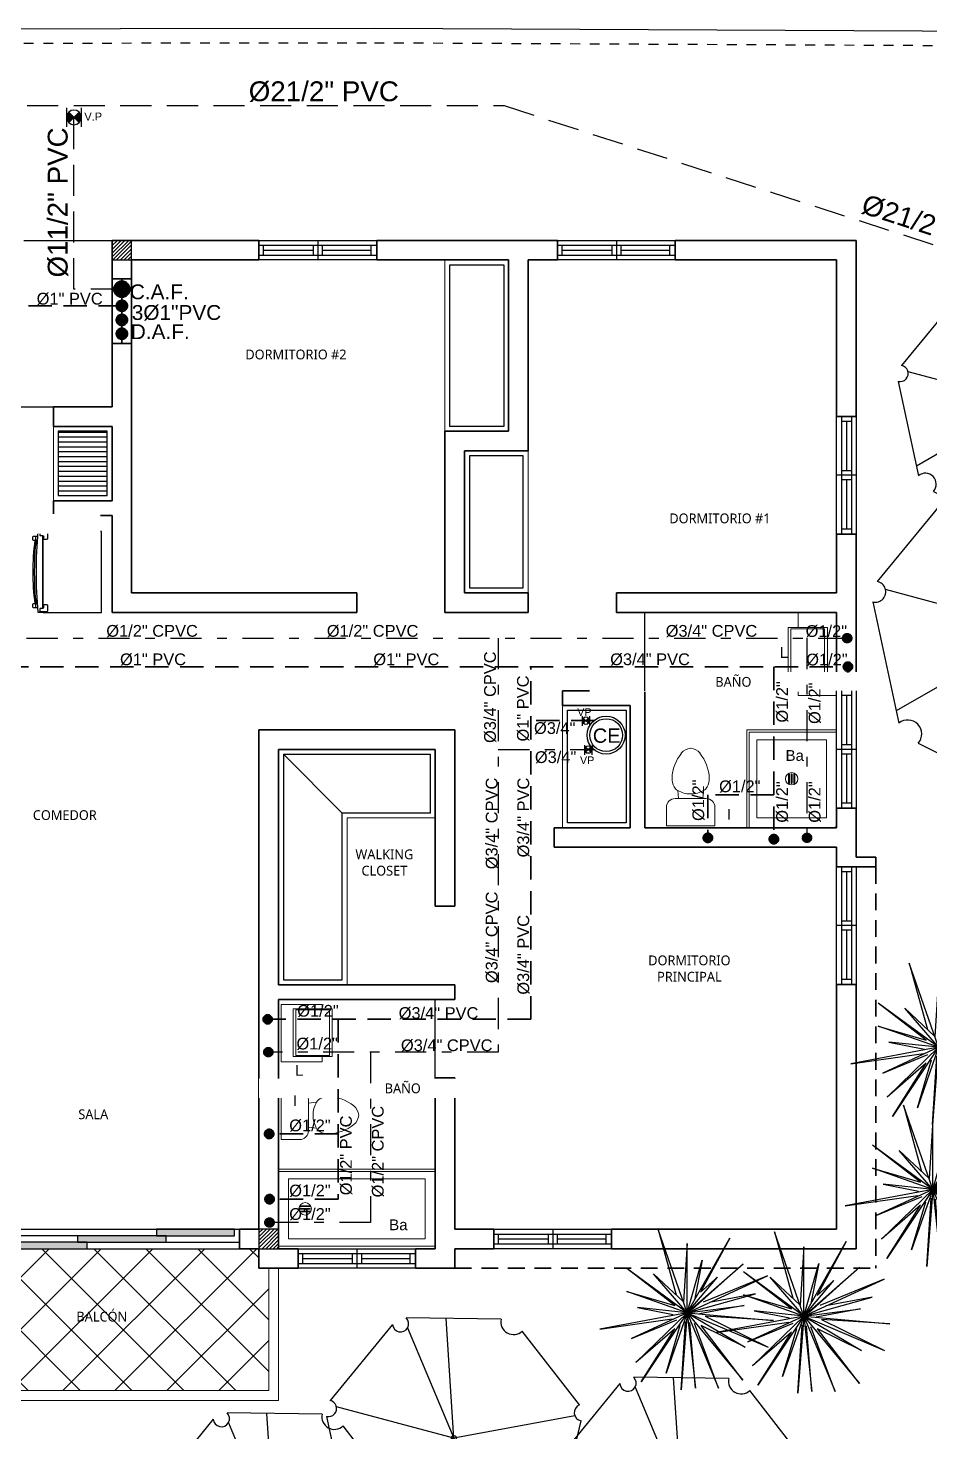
# Model space of a CAD drawing. Header units: feet. Extents: x 1019 to 2236, y -546 to 122.
# Drawn here: x 1088.61 to 1097.82, y -64.95 to -50.61 of the extents above; entities that cross this region are included whole.
import ezdxf

# ---------------------------------------------------------------- set-up
doc = ezdxf.new("R2010")
doc.units = ezdxf.units.FT
doc.header["$LTSCALE"] = 0.05
doc.header["$MEASUREMENT"] = 0
for name, pattern in [('CONTINUA', [0]), ('DASHDOT', [25.4, 12.7, -6.35, 0, -6.35]), ('HIDDEN', [9.525, 6.35, -3.175])]:
    doc.linetypes.add(name, pattern=pattern)
for name, color, linetype, lineweight in [('A-WALL', 7, 'Continuous', 25), ('AGUA POTABLE', 5, 'HIDDEN', 35), ('AGUAFRIA', 5, 'HIDDEN', 30), ('closet', 8, 'Continuous', 5), ('COCINA', 8, 'Continuous', 25), ('I-FURN', 8, 'Continuous', 0), ('None', 7, 'Continuous', 5), ('P-SANR-FIXT', 8, 'Continuous', 9)]:
    doc.layers.add(name, color=color, linetype=linetype, lineweight=lineweight)
for name, color, linetype in [('AGUA_CALIENTE', 1, 'DASHDOT'), ('ANNDTOBJ', 2, 'Continuous'), ('columna', 9, 'Continuous'), ('MB3', 8, 'Continuous'), ('MUROS', 7, 'Continuous'), ('PERT-VENT', 8, 'Continuous'), ('PISO', 8, 'Continuous'), ('SOLAR', 2, 'DASHDOT'), ('TEXTO', 2, 'Continuous'), ('TEXXT', 2, 'Continuous'), ('TXT', 2, 'Continuous')]:
    doc.layers.add(name, color=color, linetype=linetype)
doc.layers.add('PLANTS', color=7, linetype='Continuous', true_color=0x005716)
doc.styles.add('ads', font='trebuc.ttf', dxfattribs={"height": 0.14})
doc.styles.add('DAMIAN', font='arial.ttf', dxfattribs={"height": 0.12})
doc.styles.add('GENERATED_STYLE_1', font='arial.ttf')

# ---------------------------------------------------------------- blocks, each defined once
blk = doc.blocks.new('ARBOL4')
at = {"layer": 'PLANTS'}
for p, q in [((0.18998, 0.442934), (-0.157772, 0.457476)), ((-0.215225, 0.439234), (-0.445698, 0.173788)), ((-0.172006, 0.430212), (0, 0)), ((0.465439, 0.126688), (0.258534, 0.409628)), ((0, 0), (0.381619, 0.241316)), ((-0.474293, 0.087687), (-0.409359, -0.263952)), ((0.392021, -0.274733), (0.48214, 0.055782)), ((0, 0), (-0.436626, -0.116299)), ((-0.37373, -0.251589), (0, 0)), ((0, 0), (-0.030926, -0.456175)), ((0.410256, -0.207857), (0, 0)), ((0, 0), (0.311329, -0.356352)), ((-0.375843, -0.309965), (-0.049034, -0.484529)), ((0.011921, -0.485418), (0.345337, -0.341692))]:
    blk.add_line(p, q, dxfattribs=at)
for centre, radius, start, end in [((-0.189074, 0.45647), 0.031319, 213.386078, 1.840691), ((0.228399, 0.434803), 0.03927, 168.050674, 320.127319), ((-0.47347, 0.135212), 0.047533, 269.007996, 54.248581), ((0.474388, 0.091377), 0.036427, 104.220505, 282.287354), ((0, 0), 0.01, 0, 180), ((0, 0), 0.01, 180, 0), ((-0.383672, -0.280455), 0.030531, 284.858551, 147.280869), ((0.371318, -0.310052), 0.04094, 59.622765, 230.608597), ((-0.018543, -0.484042), 0.030495, 357.413361, 180.915833)]:
    blk.add_arc(centre, radius, start, end, dxfattribs=at)
blk = doc.blocks.new('T36')
at = {"color": 86, "linetype": 'Continuous'}
for p, q in [((-0.0034, -0.0094), (-0.0541, 0.4721)), ((-0.0541, 0.4721), (-0.0034, 0.092)), ((-0.0034, -0.0094), (0.0979, 0.4721)), ((-0.0034, 0.092), (0.0979, 0.4721)), ((-0.0034, -0.0094), (-0.2936, 0.3918)), ((-0.2936, 0.3918), (-0.0795, 0.0666)), ((-0.0034, -0.0094), (-0.1808, 0.3454)), ((-0.1808, 0.3454), (-0.083, 0.1007)), ((-0.0034, -0.0094), (0.3071, 0.3693)), ((-0.0034, -0.0094), (0.1233, 0.3454)), ((0.3071, 0.3693), (0.0526, 0.0804)), ((0.1233, 0.3454), (0.0526, 0.0804)), ((-0.0034, -0.0094), (-0.3329, 0.244)), ((-0.3329, 0.244), (-0.0288, 0.0159)), ((-0.0034, -0.0094), (-0.1048, 0.2947)), ((-0.1048, 0.2947), (-0.0107, 0.0594)), ((-0.0034, -0.0094), (0.3767, 0.244)), ((0.3767, 0.244), (0.0473, 0.0413)), ((-0.0034, -0.0094), (-0.4596, 0.1426)), ((-0.4596, 0.1426), (-0.1302, 0.0413)), ((-0.0034, -0.0094), (-0.2315, 0.1173)), ((-0.2315, 0.1173), (-0.1302, 0.0413)), ((-0.0034, -0.0094), (0.4021, 0.1173)), ((0.4021, 0.1173), (0.0473, 0.0159)), ((-0.0034, -0.0094), (-0.3076, 0.0159)), ((-0.3076, 0.0159), (-0.0795, 0.0159)), ((-0.0034, -0.0094), (0.4274, 0.0413)), ((0.4274, 0.0413), (0.0473, -0.0094)), ((-0.0034, -0.0094), (-0.4343, -0.2629)), ((-0.0034, -0.0094), (-0.3836, -0.0854)), ((-0.3836, -0.0854), (-0.0585, -0.0418)), ((-0.0034, -0.0094), (-0.1808, -0.3896)), ((-0.0034, -0.0094), (-0.1808, -0.2375)), ((-0.1808, -0.2375), (-0.0585, -0.0418)), ((-0.0034, -0.0094), (-0.0541, -0.3642)), ((-0.0034, -0.0094), (0.1832, -0.4725)), ((-0.0034, -0.0094), (0.4274, -0.1868)), ((-0.0034, -0.0094), (0.0219, -0.2882)), ((-0.0034, -0.0094), (0.3514, -0.0601)), ((-0.0034, -0.0094), (0.1993, -0.2882)), ((-0.0034, -0.0094), (0.326, -0.2375)), ((0.1993, -0.2882), (0.0473, -0.0601)), ((0.3514, -0.0601), (0.0726, -0.0348)), ((0.4274, -0.1868), (0.0979, -0.0601)), ((0.0979, -0.0601), (0.326, -0.2375)), ((-0.4343, -0.2629), (-0.0887, -0.0901)), ((-0.0288, -0.0854), (-0.1808, -0.3896)), ((-0.0541, -0.3642), (-0.0288, -0.0854)), ((0.0219, -0.2882), (0.0219, -0.0854)), ((0.1832, -0.4725), (0.0473, -0.0854))]:
    blk.add_line(p, q, dxfattribs=at)
blk = doc.blocks.new('Arbol222')
at = {"layer": 'PLANTS', "lineweight": 15, "xscale": 1.5, "yscale": 1.5, "zscale": 1.5}
blk.add_blockref('T36', (0.005, 0.014), dxfattribs=at)
blk = doc.blocks.new('A$C7FF54E45')
at = {"layer": 'SOLAR', "linetype": 'Continuous', "ltscale": 0.15}
blk.add_lwpolyline([(66.124, 33.191), (34.853, 30.693), (7.642, 28.496), (3.32, 28.119), (3.338, 28.271), (7.63, 28.645), (34.841, 30.843), (66.26, 33.352), (68.078, 13.246), (60.53, 11.749), (47.102, 9.086), (34.373, 6.546), (24.073, 4.557), (22.007, 4.131), (9.481, 1.696), (-0.018, -0.156), (0, 0)], dxfattribs=at)
at = {"layer": 'SOLAR', "ltscale": 0.03}
blk.add_lwpolyline([(3.342, 28.196), (7.636, 28.57), (34.847, 30.768), (66.118, 33.265), (67.917, 13.367), (60.501, 11.896), (47.073, 9.233), (34.344, 6.693), (24.044, 4.704), (21.978, 4.278), (9.452, 1.843), (0, 0), (3.328, 28.184)], dxfattribs=at)
blk = doc.blocks.new('bath_sink_6127 - bath_sink_6127-542651-Nivel 1')
at = {"layer": 'I-FURN'}
for p, q in [((0.293, 0.244), (0.293, 0.4)), ((0.395, 0.244), (-0.005, 0.244)), ((-0.005, 0.244), (-0.005, -0.245)), ((0.025, -0.234), (0.025, 0.233)), ((0.025, 0.233), (0.369, 0.233)), ((0.369, 0.233), (0.369, -0.234)), ((0.395, -0.245), (0.395, 0.244)), ((-0.005, -0.245), (0.395, -0.245)), ((0.369, -0.234), (0.025, -0.234)), ((0.293, -0.448), (0.293, -0.245)), ((-0.1, -0.448), (0.293, -0.448))]:
    blk.add_line(p, q, dxfattribs=at)
blk = doc.blocks.new('Toilet_-_Tank_-_3D_4840 - 17_ High_ Seat Not Visible-536545-Nivel 1')
at = {"layer": 'P-SANR-FIXT'}
for p, q in [((0.248, 0.489), (-0.248, 0.489)), ((-0.248, 0.489), (-0.248, 0.298)), ((0.248, 0.298), (0.248, 0.489)), ((-0.159, 0.21), (-0.123, 0.21)), ((-0.123, 0.21), (-0.132, 0.127)), ((-0.123, 0.21), (0.123, 0.21)), ((0.132, 0.127), (0.123, 0.21)), ((0.123, 0.21), (0.159, 0.21))]:
    blk.add_line(p, q, dxfattribs=at)
for centre, radius, start, end in [((-0.159, 0.298), 0.0889, 180, 270), ((0.159, 0.298), 0.0889, 270, 360), ((0, -0.104), 0.266, 90.1019, 119.8981), ((0, -0.104), 0.266, 60.1019, 89.8981), ((-0.023, 0.008), 0.167, 151.0596, 182.709), ((-0.083, 0.041), 0.0995, 119.8981, 151.0596), ((0.083, 0.041), 0.0995, 28.9404, 60.1019), ((0.023, 0.008), 0.167, 357.291, 28.9404), ((0.25, 0.021), 0.441, 182.709, 218.5058), ((-0.25, 0.021), 0.441, 321.4942, 357.291), ((0.011, -0.169), 0.136, 218.5058, 265.219), ((-0.011, -0.169), 0.136, 274.781, 321.4942)]:
    blk.add_arc(centre, radius, start, end, dxfattribs=at)
blk = doc.blocks.new('Shower_Stall_9385 - 1-684532-Nivel 1')
at = {"layer": 'P-SANR-FIXT'}
for p, q in [((-0.576, 0.533), (0.424, 0.533)), ((-0.576, -0.381), (-0.576, 0.533)), ((0.424, 0.508), (-0.551, 0.508)), ((-0.551, -0.381), (-0.551, 0.508)), ((-0.475, -0.279), (-0.475, 0.432)), ((-0.475, 0.432), (0.322, 0.432)), ((0.322, 0.432), (0.322, -0.279)), ((-0.121, 0.108), (-0.032, 0.108)), ((-0.032, 0.099), (-0.121, 0.099)), ((-0.121, 0.081), (-0.032, 0.081)), ((-0.032, 0.072), (-0.121, 0.072)), ((-0.121, 0.053), (-0.032, 0.053)), ((-0.032, 0.044), (-0.121, 0.044)), ((0.322, -0.279), (-0.475, -0.279)), ((-0.576, -0.381), (-0.551, -0.381)), ((-0.551, -0.381), (0.398, -0.381))]:
    blk.add_line(p, q, dxfattribs=at)
for centre, radius, start, end in [((-0.076, 0.076), 0.0635, 360, 180), ((-0.076, 0.076), 0.0635, 0, 180), ((-0.076, 0.076), 0.0635, 180, 360), ((-0.076, 0.076), 0.0635, 180, 360), ((-0.121, 0.103), 0.00444, 90, 270), ((-0.121, 0.076), 0.00444, 90, 270), ((-0.121, 0.049), 0.00444, 90, 270), ((-0.032, 0.103), 0.00444, 270, 90), ((-0.032, 0.076), 0.00444, 270, 90), ((-0.032, 0.049), 0.00444, 270, 90), ((0.398, -0.356), 0.0254, 270, 360)]:
    blk.add_arc(centre, radius, start, end, dxfattribs=at)
blk = doc.blocks.new('bath_sink_6127 - bath_sink_6127-V2-Nivel 1')
at = {"layer": 'I-FURN'}
for p, q in [((0.293, 0.297), (-0.127, 0.297)), ((-0.127, 0.297), (-0.127, -0.29)), ((0.293, 0.244), (0.293, 0.297)), ((0.395, 0.244), (-0.005, 0.244)), ((-0.005, 0.244), (-0.005, -0.245)), ((0.025, -0.234), (0.025, 0.233)), ((0.025, 0.233), (0.369, 0.233)), ((0.369, 0.233), (0.369, -0.234)), ((0.395, -0.245), (0.395, 0.244)), ((-0.005, -0.245), (0.395, -0.245)), ((0.369, -0.234), (0.025, -0.234)), ((0.293, -0.29), (0.293, -0.245)), ((0.293, -0.29), (-0.127, -0.29))]:
    blk.add_line(p, q, dxfattribs=at)
blk = doc.blocks.new('A$C007B5363')
at = {"layer": 'COCINA'}
for p, q in [((0, 0.829), (0.594, 0.829)), ((0, 0), (0, 0.829)), ((0.551, 0.816), (0.551, 0.752)), ((0.621, 0.822), (0.557, 0.822)), ((0.557, 0.746), (0.582, 0.746)), ((0.589, 0.752), (0.589, 0.778)), ((0.594, 0.829), (0.601, 0.829)), ((0.594, 0.822), (0.594, 0.829)), ((0.594, 0.045), (0.594, 0.784)), ((0.595, 0.784), (0.621, 0.784)), ((0.601, 0.829), (0.601, 0.822)), ((0.645, 0.829), (0.601, 0.829)), ((0.601, 0.784), (0.601, 0.044)), ((0.627, 0.791), (0.627, 0.816)), ((0.649, 0.778), (0.671, 0.778)), ((0.671, 0.74), (0.651, 0.74)), ((0.671, 0.778), (0.698, 0.778)), ((0.671, 0.74), (0.671, 0.778)), ((0.671, 0.74), (0.671, 0.778)), ((0.698, 0.74), (0.671, 0.74)), ((0.671, 0.74), (0.671, 0.702)), ((0.671, 0.702), (0.671, 0.74)), ((0.699, 0.74), (0.699, 0.778)), ((0.654, 0.702), (0.671, 0.702)), ((0.594, 0), (0, 0)), ((0.551, 0.076), (0.551, 0.013)), ((0.582, 0.083), (0.557, 0.083)), ((0.557, 0.006), (0.621, 0.006)), ((0.589, 0.051), (0.589, 0.076)), ((0.594, 0), (0.594, 0.006)), ((0.594, 0), (0.601, 0)), ((0.621, 0.044), (0.595, 0.044)), ((0.601, 0.006), (0.601, 0)), ((0.601, 0), (0.645, 0)), ((0.627, 0.013), (0.627, 0.038)), ((0.671, 0.051), (0.649, 0.051)), ((0.651, 0.089), (0.671, 0.089)), ((0.671, 0.127), (0.654, 0.127)), ((0.671, 0.127), (0.671, 0.089)), ((0.671, 0.089), (0.671, 0.127)), ((0.671, 0.089), (0.698, 0.089)), ((0.671, 0.051), (0.671, 0.089)), ((0.671, 0.051), (0.671, 0.089)), ((0.698, 0.051), (0.671, 0.051)), ((0.699, 0.051), (0.699, 0.089))]:
    blk.add_line(p, q, dxfattribs=at)
for centre, radius, start, end in [((0.557, 0.816), 0.00635, 90, 180), ((0.557, 0.752), 0.00635, 180, 270), ((0.582, 0.752), 0.00635, 270, 360), ((0.595, 0.778), 0.00635, 90, 180), ((0.621, 0.816), 0.00635, 360, 90), ((0.621, 0.791), 0.00635, 270, 360), ((-3.851, 0.414), 4.515, 354.7351, 5.2649), ((-1.675, 0.414), 2.373, 352.1151, 7.8849), ((-3.079, 0.414), 3.761, 355.6182, 4.3818), ((0.557, 0.076), 0.00635, 90, 180), ((0.557, 0.013), 0.00635, 180, 270), ((0.582, 0.076), 0.00635, 360, 90), ((0.595, 0.051), 0.00635, 180, 270), ((0.621, 0.038), 0.00635, 360, 90), ((0.621, 0.013), 0.00635, 270, 360)]:
    blk.add_arc(centre, radius, start, end, dxfattribs=at)
blk = doc.blocks.new('A$C45091238')
for points in [[(1.653, 0.133), (2.45, 0.133), (2.45, 0.2), (1.653, 0.2)], [(0.05, 0), (0.946, 0), (0.946, 0.067), (0.05, 0.067)], [(0.846, 0.067), (1.753, 0.067), (1.753, 0.133), (0.846, 0.133)]]:
    blk.add_hatch(color=256).paths.add_polyline_path(points)
at = {"layer": 'PERT-VENT', "extrusion": (-6.28888e-16, -1.94037e-15, -1)}
for points in [[(-1.653, 0.133), (-2.45, 0.133), (-2.45, 0.2), (-1.653, 0.2)], [(-0.05, 0), (-0.946, 0), (-0.946, 0.067), (-0.05, 0.067)], [(-0.846, 0.067), (-1.753, 0.067), (-1.753, 0.133), (-0.846, 0.133)]]:
    blk.add_lwpolyline(points, close=True, dxfattribs=at)
at = {"layer": 'PISO'}
for p, q in [((0, 0.2), (2.5, 0.2)), ((0, 0), (2.5, 0))]:
    blk.add_line(p, q, dxfattribs=at)
at = {"layer": 'PISO', "extrusion": (-6.28888e-16, -1.94037e-15, -1)}
for p, q in [((0.896, 0.133), (0, 0.133)), ((1.753, 0.067), (2.5, 0.067))]:
    blk.add_line(p, q, dxfattribs=at)
blk = doc.blocks.new('A$C24CF40E6')
at = {"layer": 'P-SANR-FIXT', "extrusion": (-2.36783e-12, 8.94772e-16, -1)}
for p, q in [((0, 0.814), (1.6, 0.814)), ((1.6, 0.789), (0, 0.789)), ((1.6, 0.814), (1.6, 0.789)), ((1.6, 0.025), (1.6, 0.789)), ((0.102, 0.713), (1.498, 0.713)), ((1.498, 0.713), (1.498, 0.102)), ((1.283, 0.439), (1.373, 0.439)), ((1.373, 0.43), (1.283, 0.43)), ((1.283, 0.412), (1.373, 0.412)), ((1.373, 0.403), (1.283, 0.403)), ((1.283, 0.384), (1.373, 0.384)), ((1.373, 0.375), (1.283, 0.375)), ((1.498, 0.102), (0.102, 0.102))]:
    blk.add_line(p, q, dxfattribs=at)
at = {"layer": 'P-SANR-FIXT', "extrusion": (2.36783e-12, 8.94772e-16, -1)}
for p, q in [((0, 0.814), (0, 0.789)), ((0, 0.025), (0, 0.789)), ((0.102, 0.713), (0.102, 0.102))]:
    blk.add_line(p, q, dxfattribs=at)
at = {"layer": 'P-SANR-FIXT', "extrusion": (-2.36783e-12, -8.94772e-16, -1)}
for p, q in [((1.6, 0.025), (0, 0.025)), ((0, 0), (1.6, 0)), ((1.6, 0), (1.6, 0.025))]:
    blk.add_line(p, q, dxfattribs=at)
at = {"layer": 'P-SANR-FIXT', "extrusion": (2.36783e-12, -8.94772e-16, -1)}
blk.add_line((0, 0), (0, 0.025), dxfattribs=at)
at = {"layer": 'P-SANR-FIXT', "extrusion": (-2.36783e-12, 8.94772e-16, -1)}
for centre, radius, start, end in [((-1.328, 0.407), 0.0635, 0, 180), ((-1.328, 0.407), 0.0635, 0, 180), ((-1.283, 0.434), 0.00444, 270, 90), ((-1.373, 0.434), 0.00444, 90, 270), ((-1.328, 0.407), 0.0635, 180, 0), ((-1.328, 0.407), 0.0635, 180, 0), ((-1.283, 0.407), 0.00444, 270, 90), ((-1.283, 0.38), 0.00444, 270, 90), ((-1.373, 0.407), 0.00444, 90, 270), ((-1.373, 0.38), 0.00444, 90, 270)]:
    blk.add_arc(centre, radius, start, end, dxfattribs=at)
blk = doc.blocks.new('A$C18ED6237')
at = {"layer": 'PERT-VENT', "extrusion": (-2.36783e-12, 8.94772e-16, -1)}
for p, q in [((1.2, 0.2), (0, 0.2)), ((1.2, 0.15), (0, 0.15)), ((0.054, 0.05), (0.054, 0.15)), ((0.553, 0.15), (0.553, 0.05)), ((0.6, 0.2), (0.6, 0)), ((0.647, 0.15), (0.647, 0.05)), ((1.2, 0.05), (0, 0.05)), ((0.553, 0.1), (0.054, 0.1)), ((1.153, 0.1), (0.647, 0.1)), ((0, 0), (1.2, 0))]:
    blk.add_line(p, q, dxfattribs=at)
at = {"layer": 'PERT-VENT'}
blk.add_line((1.153, 0.05), (1.153, 0.15), dxfattribs=at)
blk = doc.blocks.new('A$C40CA57DC')
at = {"layer": 'ANNDTOBJ'}
h = blk.add_hatch(color=256, dxfattribs=at)
h.dxf.hatch_style = 1
h.paths.add_polyline_path([(0.034, 0.233, 0.199744), (0, 0.151, 0.199744), (0.034, 0.069), (0.116, 0.151)])
h.paths.add_polyline_path([(0.231, 0.151, 0.198081), (0.198, 0.233), (0.116, 0.151), (0.198, 0.07, 0.198081)])
at = {"layer": 'ANNDTOBJ', "linetype": 'Continuous'}
for p, q in [((0, 0), (0, 0.303)), ((0.231, 0), (0.231, 0.303))]:
    blk.add_line(p, q, dxfattribs=at)
at = {"layer": 'ANNDTOBJ'}
for p, q in [((0.034, 0.07), (0.198, 0.233)), ((0.198, 0.07), (0.034, 0.233))]:
    blk.add_line(p, q, dxfattribs=at)
at = {"layer": 'ANNDTOBJ', "linetype": 'Continuous'}
blk.add_circle((0.116, 0.151), 0.116, dxfattribs=at)
blk = doc.blocks.new('A$C012446DC')
at = {"layer": 'PISO'}
h = blk.add_hatch(dxfattribs=at)
h.set_pattern_fill('ANSI31', color=256, scale=0.008571, angle=180)
h.set_pattern_definition([(225, (206536.064322, 1154820.960068), (0.0192434059784, -0.0192434059784), [])])
h.paths.add_polyline_path([(0, 0), (0.2, 0), (0.2, 0.2), (0, 0.2)])
at = {"layer": 'columna'}
blk.add_lwpolyline([(0.2, 0.2), (0, 0.2), (0, 0), (0.2, 0)], close=True, dxfattribs=at)
blk = doc.blocks.new('A$C791B5281')
at = {"layer": 'MUROS', "lineweight": 35}
blk.add_line((4.9, 10.3, 1.239), (5.1, 10.3, 1.239), dxfattribs=at)
for p in [(1.5, 10.1, 1.239), (4.9, 10.1, 1.239), (8.3, 10.1, 1.239), (0, 0, 1.239), (3.5, 0, 1.239), (6.3, 0, 1.239), (9.8, 0, 1.239)]:
    blk.add_blockref('A$C012446DC', p)

msp = doc.modelspace()

# ---------------------------------------------------------------- hatches: boundary and pattern name
at = {"layer": 'AGUA POTABLE', "ltscale": 3}
h = msp.add_hatch(color=256, dxfattribs=at)
h.dxf.hatch_style = 1
edge = h.paths.add_edge_path()
edge.add_arc((1089.571, -53.448), 0.0571, 180, 540, ccw=False)
h = msp.add_hatch(color=256, dxfattribs=at)
h.dxf.hatch_style = 1
edge = h.paths.add_edge_path()
edge.add_arc((1089.571, -53.448), 0.0571, 180, 540, ccw=False)
h = msp.add_hatch(color=256, dxfattribs=at)
h.dxf.hatch_style = 1
edge = h.paths.add_edge_path()
edge.add_arc((1089.571, -53.592), 0.0571, 180, 540, ccw=False)
h = msp.add_hatch(color=256, dxfattribs=at)
h.dxf.hatch_style = 1
edge = h.paths.add_edge_path()
edge.add_arc((1089.571, -53.592), 0.0571, 180, 540, ccw=False)
h = msp.add_hatch(color=256, dxfattribs=at)
h.dxf.hatch_style = 1
edge = h.paths.add_edge_path()
edge.add_arc((1089.571, -53.733), 0.0571, 180, 540, ccw=False)
h = msp.add_hatch(color=256, dxfattribs=at)
h.dxf.hatch_style = 1
edge = h.paths.add_edge_path()
edge.add_arc((1089.571, -53.733), 0.0571, 180, 540, ccw=False)
h = msp.add_hatch(color=256, dxfattribs=at)
h.dxf.hatch_style = 1
edge = h.paths.add_edge_path()
edge.add_arc((1095.556, -58.882), 0.0477, 180, 540, ccw=False)
h = msp.add_hatch(color=256, dxfattribs=at)
h.dxf.hatch_style = 1
edge = h.paths.add_edge_path()
edge.add_arc((1096.23, -58.896), 0.0477, 180, 540, ccw=False)
h = msp.add_hatch(color=256, dxfattribs=at)
h.dxf.hatch_style = 1
edge = h.paths.add_edge_path()
edge.add_arc((1091.06, -60.736), 0.0477, 180, 540, ccw=False)
h = msp.add_hatch(color=256, dxfattribs=at)
h.dxf.hatch_style = 1
edge = h.paths.add_edge_path()
edge.add_arc((1091.075, -61.907), 0.0477, 180, 540, ccw=False)
h = msp.add_hatch(color=256, dxfattribs=at)
h.dxf.hatch_style = 1
edge = h.paths.add_edge_path()
edge.add_arc((1091.08, -62.573), 0.0477, 180, 540, ccw=False)
at = {"layer": 'AGUA_CALIENTE', "ltscale": 0.5}
h = msp.add_hatch(color=256, dxfattribs=at)
h.dxf.hatch_style = 1
edge = h.paths.add_edge_path()
edge.add_arc((1096.978, -56.843), 0.0477, 180, 540, ccw=False)
h = msp.add_hatch(color=256, dxfattribs=at)
h.dxf.hatch_style = 1
edge = h.paths.add_edge_path()
edge.add_arc((1096.568, -58.882), 0.0477, 180, 540, ccw=False)
h = msp.add_hatch(color=256, dxfattribs=at)
h.dxf.hatch_style = 1
edge = h.paths.add_edge_path()
edge.add_arc((1091.067, -61.071), 0.0477, 180, 540, ccw=False)
h = msp.add_hatch(color=256, dxfattribs=at)
h.dxf.hatch_style = 1
edge = h.paths.add_edge_path()
edge.add_arc((1091.079, -62.812), 0.0477, 180, 540, ccw=False)
at = {"layer": 'PISO'}
h = msp.add_hatch(dxfattribs=at)
h.set_pattern_fill('ANSI31', color=256, scale=0.4, angle=315, style=0)
h.set_pattern_definition([(0, (1088.92069, -55.387313), (2e-17, 0.05), [])])
h.paths.add_polyline_path([(1088.921, -55.387), (1089.421, -55.387), (1089.421, -54.729), (1088.921, -54.729)])
h = msp.add_hatch(dxfattribs=at)
h.set_pattern_fill('NET', color=256, scale=3, angle=45, style=0)
h.set_pattern_definition([(45, (875.86345, 62.83752), (-0.26516504, 0.26516504), []), (135, (875.86345, 62.83752), (-0.26516504, -0.26516504), [])])
h.paths.add_polyline_path([(1091.071, -64.529), (1091.071, -63.279), (1090.971, -63.279), (1090.971, -63.079), (1088.171, -63.079), (1088.171, -64.529)])
at = {"layer": 'TEXXT'}
h = msp.add_hatch(color=256, dxfattribs=at)
h.dxf.hatch_style = 1
h.paths.add_polyline_path([(1094.282, -57.659), (1094.309, -57.685), (1094.282, -57.712, -0.198912), (1094.271, -57.685, -0.198912)])
h = msp.add_hatch(color=256, dxfattribs=at)
h.dxf.hatch_style = 1
h.paths.add_polyline_path([(1094.309, -57.685), (1094.336, -57.659, -0.198912), (1094.347, -57.685, -0.198912), (1094.336, -57.712)])
h = msp.add_hatch(color=256, dxfattribs=at)
h.dxf.hatch_style = 1
h.paths.add_polyline_path([(1094.307, -57.954), (1094.334, -57.981), (1094.307, -58.007, -0.198912), (1094.296, -57.981, -0.198912)])
h = msp.add_hatch(color=256, dxfattribs=at)
h.dxf.hatch_style = 1
h.paths.add_polyline_path([(1094.334, -57.981), (1094.361, -57.954, -0.198912), (1094.372, -57.981, -0.198912), (1094.361, -58.007)])

# ---------------------------------------------------------------- linework, layer by layer
at = {"layer": 'A-WALL', "lineweight": 35, "extrusion": (-2.36659e-12, 8.94772e-16, -1)}
for p, q in [((1089.471, -52.779), (1090.971, -52.779)), ((1089.471, -54.479), (1089.471, -52.779)), ((1090.971, -52.779), (1090.971, -52.979)), ((1092.174, -52.779), (1094.021, -52.779)), ((1092.174, -52.979), (1092.174, -52.779)), ((1094.021, -52.779), (1094.021, -52.979)), ((1095.221, -52.779), (1097.071, -52.779)), ((1095.221, -52.979), (1095.221, -52.779)), ((1097.071, -52.779), (1097.071, -54.579)), ((1090.971, -52.979), (1089.671, -52.979)), ((1089.671, -52.979), (1089.671, -56.379)), ((1093.521, -52.979), (1092.174, -52.979)), ((1093.521, -54.729), (1093.521, -52.979)), ((1094.021, -52.979), (1093.721, -52.979)), ((1093.721, -52.979), (1093.721, -54.929)), ((1096.871, -52.979), (1095.221, -52.979)), ((1096.871, -54.579), (1096.871, -52.979)), ((1088.871, -54.679), (1088.871, -54.479)), ((1088.871, -54.479), (1089.471, -54.479)), ((1096.871, -54.579), (1097.071, -54.579)), ((1089.471, -54.679), (1088.871, -54.679)), ((1089.471, -55.439), (1089.471, -54.679)), ((1092.871, -56.579), (1092.871, -54.729)), ((1092.871, -54.729), (1093.521, -54.729)), ((1093.071, -56.379), (1093.071, -54.929)), ((1093.071, -54.929), (1093.721, -54.929)), ((1089.471, -55.439), (1088.871, -55.439)), ((1089.471, -55.589), (1088.871, -55.589)), ((1089.471, -56.579), (1089.471, -55.589)), ((1096.871, -55.779), (1097.071, -55.779)), ((1096.871, -56.379), (1096.871, -55.779)), ((1097.071, -55.779), (1096.871, -55.779)), ((1096.871, -55.779), (1097.071, -55.779)), ((1097.071, -55.779), (1097.071, -57.379)), ((1089.671, -56.379), (1091.971, -56.379)), ((1091.971, -56.379), (1091.971, -56.579)), ((1093.721, -56.379), (1093.071, -56.379)), ((1093.721, -56.379), (1093.721, -56.579)), ((1094.621, -56.379), (1096.871, -56.379)), ((1094.621, -56.579), (1094.621, -56.379)), ((1091.971, -56.579), (1089.471, -56.579)), ((1093.721, -56.579), (1092.871, -56.579)), ((1096.871, -56.579), (1094.621, -56.579)), ((1096.871, -57.379), (1096.871, -56.579)), ((1094.071, -57.379), (1094.911, -57.379)), ((1094.911, -57.379), (1094.911, -58.779)), ((1097.071, -57.379), (1096.871, -57.379)), ((1097.071, -57.379), (1096.871, -57.379)), ((1094.071, -57.529), (1094.761, -57.529)), ((1094.761, -58.779), (1094.761, -57.529)), ((1090.971, -62.879), (1090.971, -57.779)), ((1090.971, -57.779), (1092.971, -57.779)), ((1092.971, -57.779), (1092.971, -59.58)), ((1091.171, -57.979), (1091.171, -60.383)), ((1092.771, -57.979), (1091.171, -57.979)), ((1092.771, -59.58), (1092.771, -57.979)), ((1094.761, -58.779), (1094.761, -58.479)), ((1096.871, -58.579), (1097.071, -58.579)), ((1096.871, -58.779), (1096.871, -58.582)), ((1097.071, -59.079), (1097.071, -58.579)), ((1093.987, -58.979), (1093.987, -58.779)), ((1093.987, -58.779), (1094.761, -58.779)), ((1094.911, -58.779), (1096.871, -58.779)), ((1096.871, -58.979), (1093.987, -58.979)), ((1092.771, -59.58), (1092.971, -59.58)), ((1091.171, -60.383), (1092.971, -60.383)), ((1092.971, -60.383), (1092.971, -60.533)), ((1096.871, -62.879), (1096.871, -60.379)), ((1097.071, -60.379), (1097.071, -63.079)), ((1091.171, -60.533), (1091.171, -63.079)), ((1092.971, -60.533), (1091.171, -60.533)), ((1092.771, -63.079), (1092.771, -61.333)), ((1092.771, -61.333), (1092.971, -61.333)), ((1092.971, -61.333), (1092.971, -62.879)), ((1090.771, -62.879), (1090.971, -62.879)), ((1092.971, -62.879), (1093.371, -62.879)), ((1093.371, -62.879), (1093.371, -63.079)), ((1093.371, -62.879), (1093.371, -63.079)), ((1094.571, -63.079), (1094.571, -62.879)), ((1094.571, -62.879), (1096.871, -62.879)), ((1090.771, -63.079), (1090.971, -63.079)), ((1090.971, -63.279), (1090.971, -63.079)), ((1091.371, -63.079), (1091.171, -63.079)), ((1092.771, -63.079), (1092.571, -63.079)), ((1092.971, -63.079), (1092.971, -63.279)), ((1092.971, -63.079), (1093.371, -63.079)), ((1097.071, -63.079), (1094.571, -63.079)), ((1091.371, -63.279), (1090.971, -63.279)), ((1092.971, -63.279), (1092.571, -63.279))]:
    msp.add_line(p, q, dxfattribs=at)
at = {"layer": 'A-WALL', "lineweight": 35}
for p, q in [((1088.871, -55.439), (1088.871, -55.589)), ((1094.071, -57.529), (1094.071, -57.379)), ((1096.871, -59.179), (1096.871, -58.979)), ((1097.271, -59.079), (1097.071, -59.079)), ((1097.271, -59.179), (1096.871, -59.179)), ((1097.071, -60.379), (1096.871, -60.379)), ((1090.771, -62.879), (1090.771, -63.079)), ((1091.371, -63.079), (1091.371, -63.279)), ((1092.571, -63.079), (1092.571, -63.279))]:
    msp.add_line(p, q, dxfattribs=at)
at = {"layer": 'A-WALL', "lineweight": 35, "extrusion": (2.36783e-12, 8.94772e-16, -1)}
msp.add_line((1097.271, -59.179), (1097.271, -59.079), dxfattribs=at)
at = {"layer": 'AGUA POTABLE', "ltscale": 3}
msp.add_line((1089.571, -53.172), (1089.571, -53.832), dxfattribs=at)
msp.add_line((1089.571, -53.172), (1089.571, -53.832), dxfattribs=at)
at = {"layer": 'AGUA POTABLE', "ltscale": 0.75}
for p, q in [((1093.747, -60.736), (1093.747, -57.134)), ((1094.398, -57.685), (1093.747, -57.685)), ((1096.23, -58.443), (1095.556, -58.443)), ((1095.556, -58.443), (1095.556, -58.882)), ((1093.747, -60.736), (1091.06, -60.736)), ((1091.781, -61.907), (1091.075, -61.907)), ((1091.781, -62.573), (1091.08, -62.573))]:
    msp.add_line(p, q, dxfattribs=at)
at = {"layer": 'AGUA POTABLE', "ltscale": 3}
for centre, radius in [((1089.571, -53.448), 0.0571), ((1089.571, -53.448), 0.0571), ((1089.571, -53.592), 0.0571), ((1089.571, -53.592), 0.0571), ((1089.571, -53.733), 0.0571), ((1089.571, -53.733), 0.0571), ((1095.556, -58.882), 0.0477), ((1096.23, -58.896), 0.0477), ((1091.06, -60.736), 0.0477), ((1091.075, -61.907), 0.0477), ((1091.08, -62.573), 0.0477)]:
    msp.add_circle(centre, radius, dxfattribs=at)
at = {"layer": 'AGUA_CALIENTE', "ltscale": 0.5}
for p, q in [((1087.128, -56.843), (1096.978, -56.843)), ((1093.415, -56.843), (1093.415, -61.071)), ((1093.415, -57.981), (1094.391, -57.981)), ((1093.415, -61.071), (1091.067, -61.071)), ((1092.11, -62.812), (1091.079, -62.812))]:
    msp.add_line(p, q, dxfattribs=at)
for centre in [(1096.978, -56.843), (1096.568, -58.882), (1091.067, -61.071), (1091.079, -62.812)]:
    msp.add_circle(centre, 0.0477, dxfattribs=at)
at = {"layer": 'AGUAFRIA'}
msp.add_line((1059.075, -51.403), (1093.475, -51.403), dxfattribs=at)
at = {"layer": 'AGUAFRIA', "color": 3, "linetype": 'CONTINUA'}
for radius in [0.194, 0.168]:
    msp.add_circle((1094.517, -57.833), radius, dxfattribs=at)
at = {"layer": 'closet'}
for p, q in [((1088.871, -55.439), (1088.871, -54.679)), ((1094.071, -57.529), (1094.071, -58.779)), ((1094.071, -57.529), (1094.071, -58.779))]:
    msp.add_line(p, q, dxfattribs=at)
at = {"layer": 'closet', "extrusion": (-2.36659e-12, 8.94772e-16, -1)}
for p, q in [((1093.721, -56.379), (1093.721, -54.929)), ((1091.871, -58.679), (1091.871, -60.383)), ((1092.771, -58.679), (1091.871, -58.679))]:
    msp.add_line(p, q, dxfattribs=at)
at = {"layer": 'closet', "extrusion": (2.36783e-12, 8.94772e-16, -1)}
for p, q in [((1093.721, -56.379), (1093.721, -54.929)), ((1091.871, -58.679), (1091.871, -60.383)), ((1092.771, -58.679), (1091.871, -58.679))]:
    msp.add_line(p, q, dxfattribs=at)
at = {"layer": 'MB3', "linetype": 'HIDDEN', "lineweight": 35, "ltscale": 0.54}
for p in [(1097.271, -59.179), (1092.971, -63.279)]:
    msp.add_line(p, (1097.271, -63.279), dxfattribs=at)
at = {"layer": 'P-SANR-FIXT'}
for p, q in [((1091.071, -63.279), (1091.071, -64.529)), ((1091.171, -63.279), (1091.171, -64.629)), ((1091.071, -64.529), (1088.171, -64.529)), ((1091.171, -64.629), (1088.071, -64.629))]:
    msp.add_line(p, q, dxfattribs=at)
at = {"layer": 'PISO'}
for p, q in [((1088.571, -52.779), (1089.471, -52.779)), ((1087.971, -54.479), (1088.871, -54.479))]:
    msp.add_line(p, q, dxfattribs=at)
for points in [[(1093.471, -54.679), (1092.921, -54.679), (1092.921, -53.029), (1093.471, -53.029)], [(1088.921, -55.387), (1089.421, -55.387), (1089.421, -54.729), (1088.921, -54.729)], [(1093.671, -54.979), (1093.121, -54.979), (1093.121, -56.329), (1093.671, -56.329)], [(1094.721, -58.729), (1094.121, -58.729), (1094.121, -57.579), (1094.721, -57.579)], [(1092.721, -58.629), (1091.821, -58.629), (1091.221, -58.029), (1092.721, -58.029)], [(1091.821, -58.629), (1091.221, -58.029), (1091.221, -60.333), (1091.821, -60.333)]]:
    msp.add_lwpolyline(points, close=True, dxfattribs=at)
at = {"layer": 'TEXXT'}
for p, q in [((1094.272, -57.64), (1094.271, -57.738)), ((1094.348, -57.64), (1094.347, -57.738)), ((1094.336, -57.659), (1094.282, -57.712)), ((1094.336, -57.712), (1094.282, -57.659)), ((1094.297, -57.936), (1094.296, -58.033)), ((1094.361, -57.954), (1094.307, -58.007)), ((1094.361, -58.007), (1094.307, -57.954)), ((1094.373, -57.936), (1094.372, -58.033))]:
    msp.add_line(p, q, dxfattribs=at)
for centre in [(1094.309, -57.685), (1094.334, -57.981)]:
    msp.add_circle(centre, 0.0379, dxfattribs=at)

# ---------------------------------------------------------------- block references
at = {"xscale": -1}
for name, p in [('A$C18ED6237', (1092.171, -52.979)), ('A$C18ED6237', (1095.221, -52.979)), ('A$C24CF40E6', (1092.771, -63.079)), ('A$C18ED6237', (1094.571, -63.079)), ('A$C18ED6237', (1092.571, -63.279))]:
    msp.add_blockref(name, p, dxfattribs=at)
at = {"layer": 'AGUA POTABLE', "xscale": -0.6426000000000001, "yscale": 0.6425999999999998, "zscale": 0.6426, "rotation": 180}
msp.add_blockref('A$C40CA57DC', (1089.006, -51.426), dxfattribs=at)
at = {"layer": 'COCINA', "extrusion": (-2.36659e-12, 8.94772e-16, -1)}
msp.add_blockref('A$C007B5363', (-1089.362, -56.581, 0), dxfattribs=at)
at = {"layer": 'I-FURN', "extrusion": (-2.36659e-12, 8.94772e-16, -1)}
msp.add_blockref('bath_sink_6127 - bath_sink_6127-542651-Nivel 1', (-1096.771, -56.979, 0), dxfattribs=at)
at = {"layer": 'I-FURN', "extrusion": (-2.36659e-12, 8.94772e-16, -1), "rotation": 180}
msp.add_blockref('bath_sink_6127 - bath_sink_6127-V2-Nivel 1', (-1091.324, -60.873, 0), dxfattribs=at)
at = {"layer": 'None', "lineweight": 15}
for name, p, xscale, yscale, zscale, rotation in [('ARBOL4', (1098.798, -54.444), 2.714450404586388, 2.714450404586388, 2.714450404586388, 258.7903459937169), ('ARBOL4', (1098.91, -56.761), 3.487943930335798, 3.487943930335798, 3.487943930335798, 258.7903459937169), ('Arbol222', (1097.912, -61.022), 1.215642893999417, 1.215642893999417, 1.215642893999417, 258.7903459937172), ('Arbol222', (1097.853, -62.473), 1.215642893999417, 1.215642893999417, 1.215642893999417, 258.7903459937172), ('Arbol222', (1095.346, -63.733), 1.215642893999417, 1.215642893999417, 1.215642893999417, 258.7903459937172), ('Arbol222', (1096.536, -63.767), 1.215642893999417, 1.215642893999417, 1.215642893999417, 258.7903459937172), ('ARBOL4', (1092.961, -65.016), 2.714450404586388, 2.714450404586388, 2.714450404586388, 258.7903459937169), ('ARBOL4', (1095.285, -65.622), 2.714450404586388, 2.714450404586388, 2.714450404586388, 258.7903459937169), ('ARBOL4', (1091.132, -65.985), 2.714450404586388, 2.714450404586388, 2.714450404586388, 258.7903459937169)]:
    msp.add_blockref(name, p, dxfattribs=dict(at, xscale=xscale, yscale=yscale, zscale=zscale, rotation=rotation))
at = {"layer": 'P-SANR-FIXT', "extrusion": (-2.36659e-12, 8.94772e-16, -1)}
for name, p, rotation in [('Shower_Stall_9385 - 1-684532-Nivel 1', (-1096.487, -58.355, 0), 269.9999999999968), ('Toilet_-_Tank_-_3D_4840 - 17_ High_ Seat Not Visible-536545-Nivel 1', (-1095.38, -58.272, 0), 180), ('Toilet_-_Tank_-_3D_4840 - 17_ High_ Seat Not Visible-536545-Nivel 1', (-1091.686, -61.716, 0), 269.9999999999968)]:
    msp.add_blockref(name, p, dxfattribs=dict(at, rotation=rotation))
at = {"layer": 'PISO', "rotation": 168.7903459937098}
msp.add_blockref('A$C7FF54E45', (1127.14, -50.871), dxfattribs=at)
at = {"layer": 'PISO'}
msp.add_blockref('A$C45091238', (1088.271, -63.079), dxfattribs=at)

# ---------------------------------------------------------------- texts
at = {"layer": 'TEXTO', "insert": (1089.188, -51.516), "char_height": 0.0806, "attachment_point": 4, "rotation": 0.7838, "style": 'GENERATED_STYLE_1'}
msp.add_mtext('\\A1;V.P', dxfattribs=at)
at = {"layer": 'TEXXT', "style": 'DAMIAN'}
for s, insert, char_height, width, attachment_point in [('\\A1;{\\fArial|b0|i0|c238|p34;%%C}21/2{\\fArial|b0|i0|c238|p34;"} PVC', (1092.4, -51.155), 0.2028, 4.90776, 3), ('\\A1;C.A.F.{\\fArial|b0|i0|c186|p34; }', (1089.953, -53.306), 0.1521, 3.06735, 5), ('\\A1;3{\\fArial|b0|i0|c238|p34;%%C}1{\\fArial|b0|i0|c238|p34;"PVC } {\\fArial|b0|i0|c186|p34; }', (1090.129, -53.519), 0.1521, 3.06735, 5), ('\\A1;{\\fArial|b0|i0|c238|p34;%%C}1/2{\\fArial|b0|i0|c238|p34;"} CPVC', (1089.412, -56.708), 0.12, 2.904, 1), ('\\A1;{\\fArial|b0|i0|c238|p34;%%C}1/2{\\fArial|b0|i0|c238|p34;"} CPVC', (1091.664, -56.708), 0.12, 2.904, 1), ('\\A1;{\\fArial|b0|i0|c238|p34;%%C}3/4{\\fArial|b0|i0|c238|p34;"} CPVC', (1095.125, -56.708), 0.12, 2.904, 1), ('\\A1;{\\fArial|b0|i0|c238|p34;%%C}1/2{\\fArial|b0|i0|c238|p34;"}  ', (1096.977, -56.71), 0.12, 2.904, 3), ('\\A1;{\\fArial|b0|i0|c238|p34;%%C}1{\\fArial|b0|i0|c238|p34;"} PVC', (1089.552, -56.999), 0.12, 2.904, 1), ('\\A1;{\\fArial|b0|i0|c238|p34;%%C}1{\\fArial|b0|i0|c238|p34;"} PVC', (1092.139, -56.999), 0.12, 2.904, 1), (' L', (1096.376, -56.934), 0.11, 2.904, 3), ('VP', (1094.368, -57.558), 0.0786, 1.21968, 3), ('\\A1;{\\fArial|b0|i0|c238|p34;%%C}3/4{\\fArial|b0|i0|c238|p34;"}  ', (1093.78, -57.701), 0.12, 2.904, 1), ('CE', (1094.664, -57.765), 0.146, 2.26512, 3), ('\\A1;{\\fArial|b0|i0|c238|p34;%%C}3/4{\\fArial|b0|i0|c238|p34;"}  ', (1093.789, -57.998), 0.12, 2.904, 1), ('VP', (1094.396, -58.05), 0.0786, 1.21968, 3), (' Ba', (1096.537, -57.986), 0.11, 2.904, 3), ('\\A1;{\\fArial|b0|i0|c238|p34;%%C}1/2{\\fArial|b0|i0|c238|p34;"}  ', (1096.093, -58.296), 0.12, 2.904, 3), (' I', (1095.792, -58.587), 0.11, 2.904, 3), ('\\A1;{\\fArial|b0|i0|c238|p34;%%C}1/2{\\fArial|b0|i0|c238|p34;"}  ', (1091.785, -60.589), 0.12, 2.904, 3), ('\\A1;{\\fArial|b0|i0|c238|p34;%%C}3/4{\\fArial|b0|i0|c238|p34;"} PVC', (1092.398, -60.612), 0.12, 2.904, 1), ('\\A1;{\\fArial|b0|i0|c238|p34;%%C}1/2{\\fArial|b0|i0|c238|p34;"}  ', (1091.777, -60.924), 0.12, 2.904, 3), ('\\A1;{\\fArial|b0|i0|c238|p34;%%C}3/4{\\fArial|b0|i0|c238|p34;"} CPVC', (1092.421, -60.941), 0.12, 2.904, 1), ('\\A1;{\\fArial|b0|i0|c238|p34;%%C}1/2{\\fArial|b0|i0|c238|p34;"}  ', (1091.703, -61.76), 0.12, 2.904, 3), ('\\A1;{\\fArial|b0|i0|c238|p34;%%C}1/2{\\fArial|b0|i0|c238|p34;"}  ', (1091.703, -62.425), 0.12, 2.904, 3), ('\\A1;{\\fArial|b0|i0|c238|p34;%%C}1/2{\\fArial|b0|i0|c238|p34;"}  ', (1091.703, -62.665), 0.12, 2.904, 3), (' Ba', (1092.489, -62.78), 0.11, 2.904, 3)]:
    msp.add_mtext(s, dxfattribs=dict(at, insert=insert, char_height=char_height, width=width, attachment_point=attachment_point))
for s, insert, char_height, width, attachment_point, rotation in [('\\A1;{\\fArial|b0|i0|c238|p34;%%C}11/2{\\fArial|b0|i0|c238|p34;"} PVC', (1088.814, -51.625), 0.2028, 4.90776, 3, 90), ('\\A1;{\\fArial|b0|i0|c238|p34;%%C}21/2{\\fArial|b0|i0|c238|p34;"} PVC', (1098.631, -52.775), 0.2028, 4.90776, 3, 342.057), ('\\A1;{\\fArial|b0|i0|c238|p34;%%C}3/4{\\fArial|b0|i0|c238|p34;"} CPVC', (1093.395, -56.978), 0.12, 2.904, 9, 90), ('\\A1;{\\fArial|b0|i0|c238|p34;%%C}1{\\fArial|b0|i0|c238|p34;"} PVC', (1093.731, -57.224), 0.12, 2.904, 9, 90), ('\\A1;{\\fArial|b0|i0|c238|p34;%%C}3/4{\\fArial|b0|i0|c238|p34;"} CPVC', (1093.412, -58.268), 0.12, 2.904, 9, 90), ('\\A1;{\\fArial|b0|i0|c238|p34;%%C}3/4{\\fArial|b0|i0|c238|p34;"} PVC', (1093.735, -58.268), 0.12, 2.904, 9, 90), ('\\A1;{\\fArial|b0|i0|c238|p34;%%C}1/2{\\fArial|b0|i0|c238|p34;"}  ', (1095.522, -58.71), 0.12, 2.904, 7, 90), ('\\A1;{\\fArial|b0|i0|c238|p34;%%C}1/2{\\fArial|b0|i0|c238|p34;"}  ', (1096.378, -58.728), 0.12, 2.904, 7, 90), ('\\A1;{\\fArial|b0|i0|c238|p34;%%C}1/2{\\fArial|b0|i0|c238|p34;"}  ', (1096.71, -58.728), 0.12, 2.904, 7, 90), ('\\A1;{\\fArial|b0|i0|c238|p34;%%C}3/4{\\fArial|b0|i0|c238|p34;"} CPVC', (1093.412, -59.431), 0.12, 2.904, 9, 90), ('\\A1;{\\fArial|b0|i0|c238|p34;%%C}3/4{\\fArial|b0|i0|c238|p34;"} PVC', (1093.735, -59.67), 0.12, 2.904, 9, 90), ('\\A1;{\\fArial|b0|i0|c238|p34;%%C}1/2{\\fArial|b0|i0|c238|p34;"} CPVC', (1092.249, -61.62), 0.12, 2.904, 9, 90), ('\\A1;{\\fArial|b0|i0|c238|p34;%%C}1/2{\\fArial|b0|i0|c238|p34;"} PVC', (1091.924, -61.719), 0.12, 2.904, 9, 90)]:
    msp.add_mtext(s, dxfattribs=dict(at, insert=insert, char_height=char_height, width=width, attachment_point=attachment_point, rotation=rotation))
at = {"layer": 'TXT', "char_height": 0.1, "width": 2.838, "attachment_point": 2, "style": 'ads'}
for s, insert in [('WALKING\\PCLOSET', (1092.252, -59.001)), ('SALA', (1089.279, -61.656)), ('BALCÓN', (1089.366, -63.723))]:
    msp.add_mtext(s, dxfattribs=dict(at, insert=insert))

# ---------------------------------------------------------------- next in the draw order: texts
at = {"layer": 'TXT', "char_height": 0.1, "width": 2.838, "attachment_point": 2, "style": 'ads', "bg_fill": 2}
for s, insert in [('LAVADO', (1087.961, -53.307)), ('DORMITORIO #2', (1091.349, -53.895)), ('COCINA', (1087.881, -55.624)), ('DORMITORIO #1', (1095.679, -55.569)), ('BAÑO', (1095.816, -57.239)), ('COMEDOR', (1088.988, -58.6, -0.337)), ('DORMITORIO \\PPRINCIPAL', (1095.367, -60.084)), ('BAÑO', (1092.44, -61.391))]:
    msp.add_mtext(s, dxfattribs=dict(at, insert=insert))

# ---------------------------------------------------------------- next in the draw order: hatches: boundary and pattern name
at = {"layer": 'AGUA POTABLE', "ltscale": 3}
h = msp.add_hatch(color=256, dxfattribs=at)
h.dxf.hatch_style = 1
edge = h.paths.add_edge_path()
edge.add_arc((1089.571, -53.278), 0.0821, 180, 540, ccw=False)
h = msp.add_hatch(color=256, dxfattribs=at)
h.dxf.hatch_style = 1
edge = h.paths.add_edge_path()
edge.add_arc((1089.571, -53.278), 0.0821, 180, 540, ccw=False)
h = msp.add_hatch(color=256, dxfattribs=at)
h.dxf.hatch_style = 1
edge = h.paths.add_edge_path()
edge.add_arc((1096.986, -57.134), 0.0477, 180, 540, ccw=False)

# ---------------------------------------------------------------- next in the draw order: linework, layer by layer
at = {"layer": 'AGUA POTABLE', "ltscale": 0.75}
for p, q in [((1089.571, -53.448), (1086.187, -53.448)), ((1088.38, -57.134), (1096.986, -57.134)), ((1096.23, -57.134), (1096.23, -58.93)), ((1091.781, -60.736), (1091.781, -62.573))]:
    msp.add_line(p, q, dxfattribs=at)
at = {"layer": 'AGUA POTABLE', "ltscale": 3}
msp.add_lwpolyline([(1089.671, -53.172), (1089.471, -53.172), (1089.471, -53.832), (1089.671, -53.832)], close=True, dxfattribs=at)
msp.add_lwpolyline([(1089.671, -53.172), (1089.471, -53.172), (1089.471, -53.832), (1089.671, -53.832)], close=True, dxfattribs=at)
for centre, radius in [((1089.571, -53.278), 0.0821), ((1089.571, -53.278), 0.0821), ((1096.986, -57.134), 0.0477)]:
    msp.add_circle(centre, radius, dxfattribs=at)
at = {"layer": 'AGUA_CALIENTE', "ltscale": 0.5}
for p, q in [((1096.568, -56.843), (1096.568, -58.882)), ((1092.11, -61.071), (1092.11, -62.812))]:
    msp.add_line(p, q, dxfattribs=at)
at = {"layer": 'AGUAFRIA'}
for p, q in [((1089.081, -53.278), (1089.081, -51.403)), ((1093.475, -51.403), (1122.739, -60.88)), ((1089.571, -53.278), (1089.081, -53.278))]:
    msp.add_line(p, q, dxfattribs=at)
at = {"layer": 'closet', "extrusion": (2.36783e-12, 8.94772e-16, -1)}
msp.add_line((1092.871, -54.729), (1092.871, -52.979), dxfattribs=at)
at = {"layer": 'PISO'}
for p, q in [((1094.911, -57.379), (1094.911, -56.579)), ((1092.771, -61.333), (1092.771, -60.533))]:
    msp.add_line(p, q, dxfattribs=at)

# ---------------------------------------------------------------- next in the draw order: block references
at = {"xscale": -1, "rotation": 270}
for p in [(1096.871, -55.779), (1096.871, -58.579), (1096.871, -60.379)]:
    msp.add_blockref('A$C18ED6237', p, dxfattribs=at)

# ---------------------------------------------------------------- next in the draw order: texts
at = {"layer": 'TEXXT', "style": 'DAMIAN'}
for s, insert, char_height, width, attachment_point in [('\\A1;{\\fArial|b0|i0|c238|p34;%%C}1{\\fArial|b0|i0|c238|p34;"} PVC', (1088.701, -53.315), 0.12, 2.904, 1), ('\\A1;D.A.F.{\\fArial|b0|i0|c186|p34; }', (1089.963, -53.712), 0.1521, 3.06735, 5), ('\\A1;{\\fArial|b0|i0|c238|p34;%%C}3/4{\\fArial|b0|i0|c238|p34;"} PVC', (1094.558, -56.998), 0.12, 2.904, 1), ('\\A1;{\\fArial|b0|i0|c238|p34;%%C}1/2{\\fArial|b0|i0|c238|p34;"}  ', (1096.983, -57.001), 0.12, 2.904, 3), (' L', (1091.426, -61.202), 0.11, 2.904, 3), (' I', (1091.361, -61.511), 0.11, 2.904, 3)]:
    msp.add_mtext(s, dxfattribs=dict(at, insert=insert, char_height=char_height, width=width, attachment_point=attachment_point))
at = {"layer": 'TEXXT', "char_height": 0.12, "width": 2.904, "attachment_point": 7, "rotation": 90, "style": 'DAMIAN'}
for insert in [(1096.378, -57.705), (1096.71, -57.719)]:
    msp.add_mtext('\\A1;{\\fArial|b0|i0|c238|p34;%%C}1/2{\\fArial|b0|i0|c238|p34;"}  ', dxfattribs=dict(at, insert=insert))
at = {"layer": 'TXT', "insert": (1087.881, -55.624), "char_height": 0.1, "width": 2.838, "attachment_point": 2, "style": 'ads', "bg_fill": 2}
msp.add_mtext('COCINA', dxfattribs=at)

# ---------------------------------------------------------------- next in the draw order: block references
msp.add_blockref('A$C791B5281', (1081.171, -63.079, -1.239))

doc.saveas('drawing.dxf')
